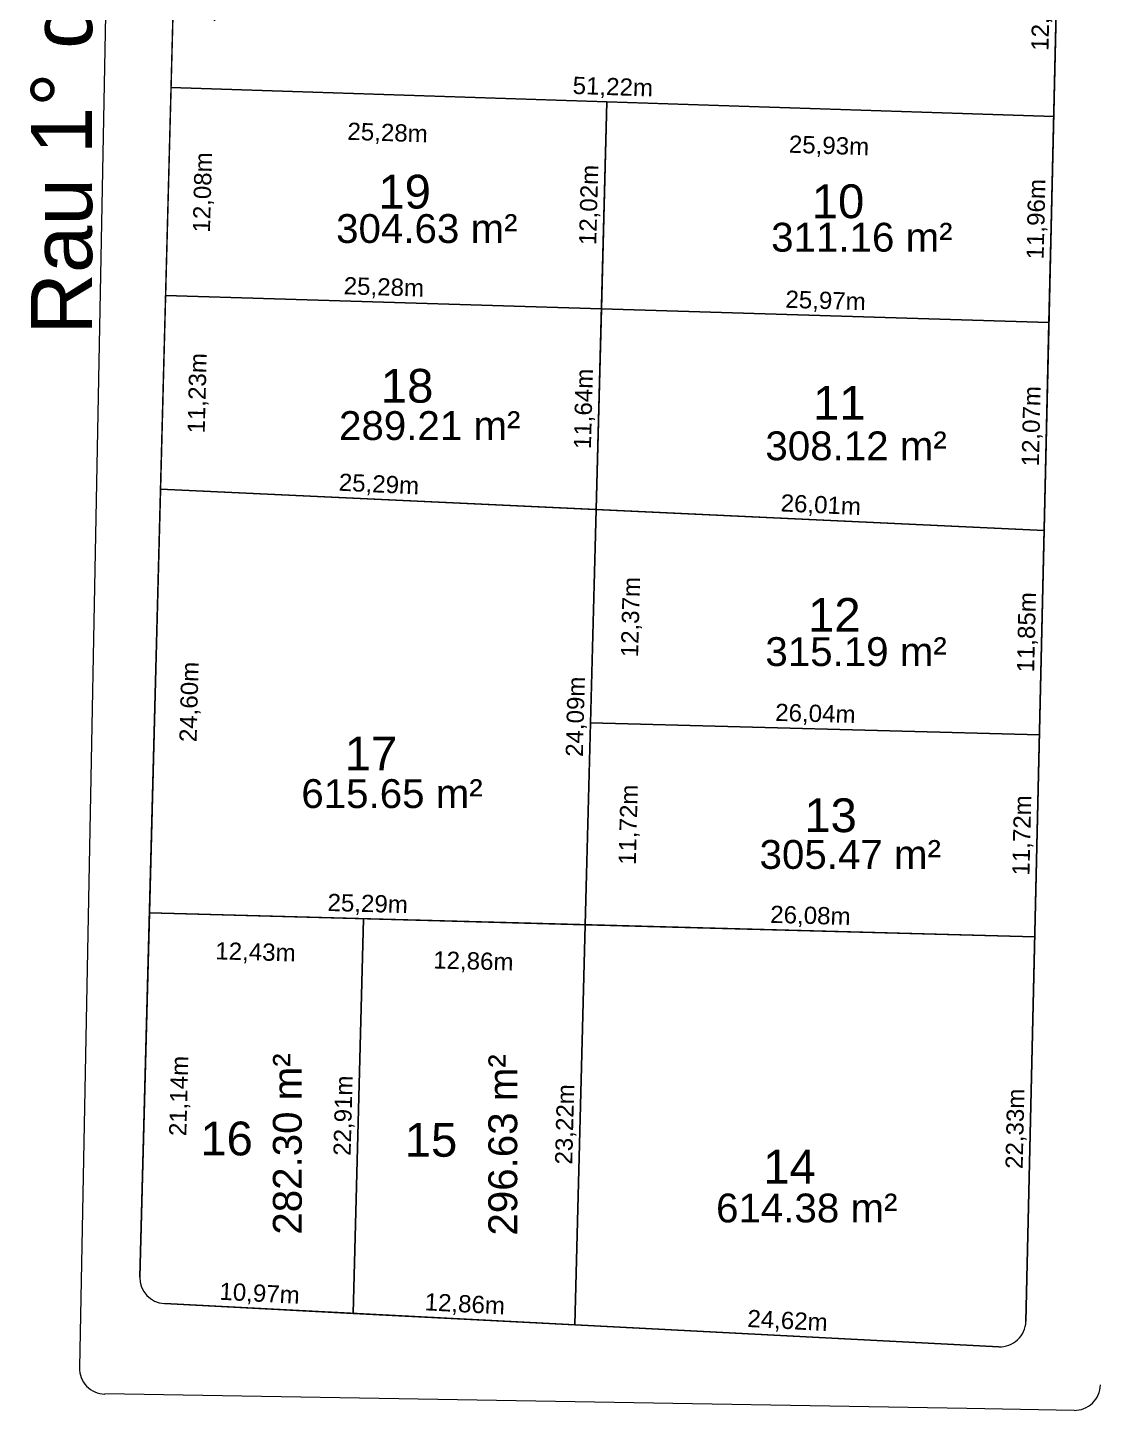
# Model space of a CAD drawing. Header units: metres. Extents: x 3808 to 8215, y 2374 to 6187.
# Drawn here: x 4879 to 4941.2, y 4424.3 to 4504.5 of the extents above; entities that cross this region are included whole.
import ezdxf
from ezdxf.enums import TextEntityAlignment as Align

# ---------------------------------------------------------------- set-up
doc = ezdxf.new("R2010")
doc.units = ezdxf.units.M
for name, color, linetype in [('Areas Lotes', 1, 'Continuous'), ('Calçada', 8, 'Continuous'), ('COTAS', 7, 'Continuous'), ('Lote', 7, 'Continuous'), ('Nome das Ruas', 7, 'Continuous'), ('Nº Lote', 7, 'Continuous'), ('quadras', 7, 'Continuous')]:
    doc.layers.add(name, color=color, linetype=linetype)
doc.styles.add('Arial', font='arial.ttf')
doc.dimstyles.new('Copy(2) of ISO-25', dxfattribs={"dimtxt": 1, "dimasz": 2.5, "dimexe": 1.25, "dimexo": 0.625, "dimgap": 0.2, "dimtad": 1, "dimtoh": 1, "dimlfac": 1, "dimzin": 1, "dimtxsty": 'Arial', "dimblk": 'NONE', "dimcen": 0, "dimse1": 1, "dimse2": 1, "dimsd1": 1, "dimsd2": 1, "dimclrt": 256, "dimaunit": 1, "dimadec": 3, "dimazin": 0, "dimtfac": 1, "dimtmove": 0, "dimatfit": 3, "dimldrblk": 'NONE', "dimfxl": 1, "dimtolj": 1, "dimtzin": 0, "dimarcsym": 0})

# ---------------------------------------------------------------- blocks, each defined once
blk = doc.blocks.new('*D7172')
at = {"layer": 'Defpoints', "color": 0, "linetype": 'Continuous', "transparency": 16777216}
for p in [(4887.586, 4513.362), (4887.264, 4501.067), (4890.133, 4500.991)]:
    blk.add_point(p, dxfattribs=at)
at = {"layer": 'COTAS', "linetype": 'Continuous', "lineweight": 5, "transparency": 16777216, "insert": (4889.493, 4507.16), "char_height": 1, "attachment_point": 5, "rotation": 88.50143, "style": 'Arial'}
blk.add_mtext('\\A1;12,30m', dxfattribs=at)
blk = doc.blocks.new('_None')
blk = doc.blocks.new('*D7173')
at = {"layer": 'Defpoints', "color": 0, "linetype": 'Continuous', "transparency": 16777216}
for p in [(4887.264, 4501.067), (4886.948, 4488.994), (4889.817, 4488.919)]:
    blk.add_point(p, dxfattribs=at)
at = {"layer": 'COTAS', "linetype": 'Continuous', "lineweight": 5, "transparency": 16777216, "insert": (4889.175, 4494.976), "char_height": 1, "attachment_point": 5, "rotation": 88.50143, "style": 'Arial'}
blk.add_mtext('\\A1;12,08m', dxfattribs=at)
blk = doc.blocks.new('*D7174')
at = {"layer": 'Defpoints', "color": 0, "linetype": 'Continuous', "transparency": 16777216}
for p in [(4886.948, 4488.994), (4886.654, 4477.766), (4889.524, 4477.691)]:
    blk.add_point(p, dxfattribs=at)
at = {"layer": 'COTAS', "linetype": 'Continuous', "lineweight": 5, "transparency": 16777216, "insert": (4888.87, 4483.326), "char_height": 1, "attachment_point": 5, "rotation": 88.50143, "style": 'Arial'}
blk.add_mtext('\\A1;11,23m', dxfattribs=at)
blk = doc.blocks.new('*D7175')
at = {"layer": 'Defpoints', "color": 0, "linetype": 'Continuous', "transparency": 16777216}
for p in [(4886.654, 4477.766), (4886.011, 4453.174), (4888.88, 4453.099)]:
    blk.add_point(p, dxfattribs=at)
at = {"layer": 'COTAS', "linetype": 'Continuous', "lineweight": 5, "transparency": 16777216, "insert": (4888.401, 4465.416), "char_height": 1, "attachment_point": 5, "rotation": 88.50143, "style": 'Arial'}
blk.add_mtext('\\A1;24,60m', dxfattribs=at)
blk = doc.blocks.new('*D7176')
at = {"layer": 'Defpoints', "color": 0, "linetype": 'Continuous', "transparency": 16777216}
for p in [(4886.011, 4453.174), (4885.458, 4432.044), (4888.327, 4431.969)]:
    blk.add_point(p, dxfattribs=at)
at = {"layer": 'COTAS', "linetype": 'Continuous', "lineweight": 5, "transparency": 16777216, "insert": (4887.803, 4442.555), "char_height": 1, "attachment_point": 5, "rotation": 88.50143, "style": 'Arial'}
blk.add_mtext('\\A1;21,14m', dxfattribs=at)
blk = doc.blocks.new('*D7177')
at = {"layer": 'Defpoints', "color": 0, "linetype": 'Continuous', "transparency": 16777216}
for p in [(4898.433, 4452.84), (4898.433, 4452.84), (4897.835, 4429.942)]:
    blk.add_point(p, dxfattribs=at)
at = {"layer": 'COTAS', "linetype": 'Continuous', "lineweight": 5, "transparency": 16777216, "insert": (4897.333, 4441.412), "char_height": 1, "attachment_point": 5, "rotation": 88.50542, "style": 'Arial'}
blk.add_mtext('\\A1;22,91m', dxfattribs=at)
blk = doc.blocks.new('*D7178')
at = {"layer": 'Defpoints', "color": 0, "linetype": 'Continuous', "transparency": 16777216}
for p in [(4911.289, 4452.495), (4911.289, 4452.495), (4910.683, 4429.279)]:
    blk.add_point(p, dxfattribs=at)
at = {"layer": 'COTAS', "linetype": 'Continuous', "lineweight": 5, "transparency": 16777216, "insert": (4910.185, 4440.908), "char_height": 1, "attachment_point": 5, "rotation": 88.50542, "style": 'Arial'}
blk.add_mtext('\\A1;23,22m', dxfattribs=at)
blk = doc.blocks.new('*D7179')
at = {"layer": 'Defpoints', "color": 0, "linetype": 'Continuous', "transparency": 16777216}
for p in [(4910.683, 4429.279), (4935.266, 4428.01), (4935.266, 4428.01)]:
    blk.add_point(p, dxfattribs=at)
at = {"layer": 'COTAS', "linetype": 'Continuous', "lineweight": 5, "transparency": 16777216, "insert": (4923.016, 4429.444), "char_height": 1, "attachment_point": 5, "rotation": 357.04586, "style": 'Arial'}
blk.add_mtext('\\A1;24,62m', dxfattribs=at)
blk = doc.blocks.new('*D7180')
at = {"layer": 'Defpoints', "color": 0, "linetype": 'Continuous', "transparency": 16777216}
for p in [(4897.835, 4429.942), (4910.683, 4429.279), (4910.683, 4429.279)]:
    blk.add_point(p, dxfattribs=at)
at = {"layer": 'COTAS', "linetype": 'Continuous', "lineweight": 5, "transparency": 16777216, "insert": (4904.301, 4430.41), "char_height": 1, "attachment_point": 5, "rotation": 357.04586, "style": 'Arial'}
blk.add_mtext('\\A1;12,86m', dxfattribs=at)
blk = doc.blocks.new('*D7181')
at = {"layer": 'Defpoints', "color": 0, "linetype": 'Continuous', "transparency": 16777216}
for p in [(4886.88, 4430.507), (4886.88, 4430.507), (4897.835, 4429.942)]:
    blk.add_point(p, dxfattribs=at)
at = {"layer": 'COTAS', "linetype": 'Continuous', "lineweight": 5, "transparency": 16777216, "insert": (4892.399, 4431.024), "char_height": 1, "attachment_point": 5, "rotation": 357.04586, "style": 'Arial'}
blk.add_mtext('\\A1;10,97m', dxfattribs=at)
blk = doc.blocks.new('*D7182')
at = {"layer": 'Defpoints', "color": 0, "linetype": 'Continuous', "transparency": 16777216}
for p in [(4911.289, 4452.495), (4911.289, 4452.495), (4937.358, 4451.795)]:
    blk.add_point(p, dxfattribs=at)
at = {"layer": 'COTAS', "linetype": 'Continuous', "lineweight": 5, "transparency": 16777216, "insert": (4924.345, 4452.945), "char_height": 1, "attachment_point": 5, "rotation": 358.46139, "style": 'Arial'}
blk.add_mtext('\\A1;26,08m', dxfattribs=at)
blk = doc.blocks.new('*D7183')
at = {"layer": 'Defpoints', "color": 0, "linetype": 'Continuous', "transparency": 16777216}
for p in [(4911.595, 4464.212), (4911.595, 4464.212), (4937.628, 4463.513)]:
    blk.add_point(p, dxfattribs=at)
at = {"layer": 'COTAS', "linetype": 'Continuous', "lineweight": 5, "transparency": 16777216, "insert": (4924.633, 4464.664), "char_height": 1, "attachment_point": 5, "rotation": 358.46139, "style": 'Arial'}
blk.add_mtext('\\A1;26,04m', dxfattribs=at)
blk = doc.blocks.new('*D7184')
at = {"layer": 'Defpoints', "color": 0, "linetype": 'Continuous', "transparency": 16777216}
for p in [(4911.917, 4476.58), (4937.901, 4475.361), (4937.901, 4475.361)]:
    blk.add_point(p, dxfattribs=at)
at = {"layer": 'COTAS', "linetype": 'Continuous', "lineweight": 5, "transparency": 16777216, "insert": (4924.947, 4476.771), "char_height": 1, "attachment_point": 5, "rotation": 357.31315, "style": 'Arial'}
blk.add_mtext('\\A1;26,01m', dxfattribs=at)
blk = doc.blocks.new('*D7185')
at = {"layer": 'Defpoints', "color": 0, "linetype": 'Continuous', "transparency": 16777216}
for p in [(4886.011, 4453.174), (4886.011, 4453.174), (4911.289, 4452.495)]:
    blk.add_point(p, dxfattribs=at)
at = {"layer": 'COTAS', "linetype": 'Continuous', "lineweight": 5, "transparency": 16777216, "insert": (4898.671, 4453.635), "char_height": 1, "attachment_point": 5, "rotation": 358.46139, "style": 'Arial'}
blk.add_mtext('\\A1;25,29m', dxfattribs=at)
blk = doc.blocks.new('*D7186')
at = {"layer": 'Defpoints', "color": 0, "linetype": 'Continuous', "transparency": 16777216}
for p in [(4886.654, 4477.766), (4886.654, 4477.766), (4911.917, 4476.58)]:
    blk.add_point(p, dxfattribs=at)
at = {"layer": 'COTAS', "linetype": 'Continuous', "lineweight": 5, "transparency": 16777216, "insert": (4899.323, 4477.973), "char_height": 1, "attachment_point": 5, "rotation": 357.31315, "style": 'Arial'}
blk.add_mtext('\\A1;25,29m', dxfattribs=at)
blk = doc.blocks.new('*D7187')
at = {"layer": 'Defpoints', "color": 0, "linetype": 'Continuous', "transparency": 16777216}
for p in [(4911.917, 4476.58), (4911.289, 4452.495), (4911.289, 4452.495)]:
    blk.add_point(p, dxfattribs=at)
at = {"layer": 'COTAS', "linetype": 'Continuous', "lineweight": 5, "transparency": 16777216, "insert": (4910.803, 4464.559), "char_height": 1, "attachment_point": 5, "rotation": 88.50542, "style": 'Arial'}
blk.add_mtext('\\A1;24,09m', dxfattribs=at)
blk = doc.blocks.new('*D7188')
at = {"layer": 'Defpoints', "color": 0, "linetype": 'Continuous', "transparency": 16777216}
for p in [(4912.221, 4488.221), (4938.179, 4487.426), (4938.179, 4487.426)]:
    blk.add_point(p, dxfattribs=at)
at = {"layer": 'COTAS', "linetype": 'Continuous', "lineweight": 5, "transparency": 16777216, "insert": (4925.225, 4488.624), "char_height": 1, "attachment_point": 5, "rotation": 358.24744, "style": 'Arial'}
blk.add_mtext('\\A1;25,97m', dxfattribs=at)
blk = doc.blocks.new('*D7189')
at = {"layer": 'Defpoints', "color": 0, "linetype": 'Continuous', "transparency": 16777216}
for p in [(4886.948, 4488.994), (4886.948, 4488.994), (4912.221, 4488.221)]:
    blk.add_point(p, dxfattribs=at)
at = {"layer": 'COTAS', "linetype": 'Continuous', "lineweight": 5, "transparency": 16777216, "insert": (4899.609, 4489.408), "char_height": 1, "attachment_point": 5, "rotation": 358.24744, "style": 'Arial'}
blk.add_mtext('\\A1;25,28m', dxfattribs=at)
blk = doc.blocks.new('*D7190')
at = {"layer": 'Defpoints', "color": 0, "linetype": 'Continuous', "transparency": 16777216}
for p in [(4912.535, 4500.236), (4912.535, 4500.236), (4912.221, 4488.221)]:
    blk.add_point(p, dxfattribs=at)
at = {"layer": 'COTAS', "linetype": 'Continuous', "lineweight": 5, "transparency": 16777216, "insert": (4911.577, 4494.249), "char_height": 1, "attachment_point": 5, "rotation": 88.50542, "style": 'Arial'}
blk.add_mtext('\\A1;12,02m', dxfattribs=at)
blk = doc.blocks.new('*D7191')
at = {"layer": 'Defpoints', "color": 0, "linetype": 'Continuous', "transparency": 16777216}
for p in [(4912.221, 4488.221), (4911.917, 4476.58), (4911.917, 4476.58)]:
    blk.add_point(p, dxfattribs=at)
at = {"layer": 'COTAS', "linetype": 'Continuous', "lineweight": 5, "transparency": 16777216, "insert": (4911.269, 4482.421), "char_height": 1, "attachment_point": 5, "rotation": 88.50542, "style": 'Arial'}
blk.add_mtext('\\A1;11,64m', dxfattribs=at)
blk = doc.blocks.new('*D7192')
at = {"layer": 'Defpoints', "color": 0, "linetype": 'Continuous', "transparency": 16777216}
for p in [(4937.358, 4451.795), (4937.358, 4451.795), (4936.843, 4429.474)]:
    blk.add_point(p, dxfattribs=at)
at = {"layer": 'COTAS', "linetype": 'Continuous', "lineweight": 5, "transparency": 16777216, "insert": (4936.299, 4440.653), "char_height": 1, "attachment_point": 5, "rotation": 88.67882, "style": 'Arial'}
blk.add_mtext('\\A1;22,33m', dxfattribs=at)
blk = doc.blocks.new('*D7193')
at = {"layer": 'Defpoints', "color": 0, "linetype": 'Continuous', "transparency": 16777216}
for p in [(4937.628, 4463.513), (4937.628, 4463.513), (4937.358, 4451.795)]:
    blk.add_point(p, dxfattribs=at)
at = {"layer": 'COTAS', "linetype": 'Continuous', "lineweight": 5, "transparency": 16777216, "insert": (4936.692, 4457.672), "char_height": 1, "attachment_point": 5, "rotation": 88.67882, "style": 'Arial'}
blk.add_mtext('\\A1;11,72m', dxfattribs=at)
blk = doc.blocks.new('*D7194')
at = {"layer": 'Defpoints', "color": 0, "linetype": 'Continuous', "transparency": 16777216}
for p in [(4937.901, 4475.361), (4937.901, 4475.361), (4937.628, 4463.513)]:
    blk.add_point(p, dxfattribs=at)
at = {"layer": 'COTAS', "linetype": 'Continuous', "lineweight": 5, "transparency": 16777216, "insert": (4936.964, 4469.456), "char_height": 1, "attachment_point": 5, "rotation": 88.67882, "style": 'Arial'}
blk.add_mtext('\\A1;11,85m', dxfattribs=at)
blk = doc.blocks.new('*D7195')
at = {"layer": 'Defpoints', "color": 0, "linetype": 'Continuous', "transparency": 16777216}
for p in [(4938.179, 4487.426), (4938.179, 4487.426), (4937.901, 4475.361)]:
    blk.add_point(p, dxfattribs=at)
at = {"layer": 'COTAS', "linetype": 'Continuous', "lineweight": 5, "transparency": 16777216, "insert": (4937.239, 4481.412), "char_height": 1, "attachment_point": 5, "rotation": 88.67882, "style": 'Arial'}
blk.add_mtext('\\A1;12,07m', dxfattribs=at)
blk = doc.blocks.new('*D7196')
at = {"layer": 'Defpoints', "color": 0, "linetype": 'Continuous', "transparency": 16777216}
for p in [(4938.455, 4499.384), (4938.455, 4499.384), (4938.179, 4487.426)]:
    blk.add_point(p, dxfattribs=at)
at = {"layer": 'COTAS', "linetype": 'Continuous', "lineweight": 5, "transparency": 16777216, "insert": (4937.516, 4493.423), "char_height": 1, "attachment_point": 5, "rotation": 88.67882, "style": 'Arial'}
blk.add_mtext('\\A1;11,96m', dxfattribs=at)
blk = doc.blocks.new('*D7197')
at = {"layer": 'Defpoints', "color": 0, "linetype": 'Continuous', "transparency": 16777216}
for p in [(4938.737, 4511.619), (4938.737, 4511.619), (4938.455, 4499.384)]:
    blk.add_point(p, dxfattribs=at)
at = {"layer": 'COTAS', "linetype": 'Continuous', "lineweight": 5, "transparency": 16777216, "insert": (4937.795, 4505.52), "char_height": 1, "attachment_point": 5, "rotation": 88.67882, "style": 'Arial'}
blk.add_mtext('\\A1;12,24m', dxfattribs=at)
blk = doc.blocks.new('*D7223')
at = {"layer": 'Defpoints', "color": 0, "linetype": 'Continuous', "transparency": 16777216}
for p in [(4887.264, 4501.067), (4887.264, 4501.067), (4938.455, 4499.384)]:
    blk.add_point(p, dxfattribs=at)
at = {"layer": 'COTAS', "linetype": 'Continuous', "lineweight": 5, "transparency": 16777216, "insert": (4912.886, 4501.026), "char_height": 1, "attachment_point": 5, "rotation": 358.11704, "style": 'Arial'}
blk.add_mtext('\\A1;51,22m', dxfattribs=at)
blk = doc.blocks.new('*D7224')
at = {"layer": 'Defpoints', "color": 0, "linetype": 'Continuous', "transparency": 16777216}
for p in [(4912.535, 4500.236), (4938.455, 4499.384), (4938.357, 4496.388)]:
    blk.add_point(p, dxfattribs=at)
at = {"layer": 'COTAS', "linetype": 'Continuous', "lineweight": 5, "transparency": 16777216, "insert": (4925.423, 4497.615), "char_height": 1, "attachment_point": 5, "rotation": 358.11704, "style": 'Arial'}
blk.add_mtext('\\A1;25,93m', dxfattribs=at)
blk = doc.blocks.new('*D7225')
at = {"layer": 'Defpoints', "color": 0, "linetype": 'Continuous', "transparency": 16777216}
for p in [(4887.264, 4501.067), (4912.535, 4500.236), (4887.162, 4497.979)]:
    blk.add_point(p, dxfattribs=at)
at = {"layer": 'COTAS', "linetype": 'Continuous', "lineweight": 5, "transparency": 16777216, "insert": (4899.824, 4498.364), "char_height": 1, "attachment_point": 5, "rotation": 358.11704, "style": 'Arial'}
blk.add_mtext('\\A1;25,28m', dxfattribs=at)
blk = doc.blocks.new('*D7226')
at = {"layer": 'Defpoints', "color": 0, "linetype": 'Continuous', "transparency": 16777216}
for p in [(4911.595, 4464.212), (4914.824, 4464.128), (4911.289, 4452.495)]:
    blk.add_point(p, dxfattribs=at)
at = {"layer": 'COTAS', "linetype": 'Continuous', "lineweight": 5, "transparency": 16777216, "insert": (4913.871, 4458.29), "char_height": 1, "attachment_point": 5, "rotation": 88.50542, "style": 'Arial'}
blk.add_mtext('\\A1;11,72m', dxfattribs=at)
blk = doc.blocks.new('*D7227')
at = {"layer": 'Defpoints', "color": 0, "linetype": 'Continuous', "transparency": 16777216}
for p in [(4911.917, 4476.58), (4914.964, 4476.501), (4911.595, 4464.212)]:
    blk.add_point(p, dxfattribs=at)
at = {"layer": 'COTAS', "linetype": 'Continuous', "lineweight": 5, "transparency": 16777216, "insert": (4914.002, 4470.338), "char_height": 1, "attachment_point": 5, "rotation": 88.50542, "style": 'Arial'}
blk.add_mtext('\\A1;12,37m', dxfattribs=at)
blk = doc.blocks.new('*D7235')
at = {"layer": 'Defpoints', "color": 0, "linetype": 'Continuous', "transparency": 16777216}
for p in [(4886.011, 4453.174), (4898.433, 4452.84), (4898.353, 4449.862)]:
    blk.add_point(p, dxfattribs=at)
at = {"layer": 'COTAS', "linetype": 'Continuous', "lineweight": 5, "transparency": 16777216, "insert": (4892.163, 4450.83), "char_height": 1, "attachment_point": 5, "rotation": 358.46139, "style": 'Arial'}
blk.add_mtext('\\A1;12,43m', dxfattribs=at)
blk = doc.blocks.new('*D7236')
at = {"layer": 'Defpoints', "color": 0, "linetype": 'Continuous', "transparency": 16777216}
for p in [(4898.433, 4452.84), (4911.289, 4452.495), (4911.204, 4449.329)]:
    blk.add_point(p, dxfattribs=at)
at = {"layer": 'COTAS', "linetype": 'Continuous', "lineweight": 5, "transparency": 16777216, "insert": (4904.797, 4450.302), "char_height": 1, "attachment_point": 5, "rotation": 358.46139, "style": 'Arial'}
blk.add_mtext('\\A1;12,86m', dxfattribs=at)

msp = doc.modelspace()

# ---------------------------------------------------------------- linework, layer by layer
at = {"layer": 'Calçada', "linetype": 'Continuous', "lineweight": 5}
for p, q in [((4885.263, 4597.715), (4881.953, 4426.795)), ((4933.415, 4424.427), (4883.428, 4425.266)), ((4939.632, 4424.318), (4933.42, 4424.427))]:
    msp.add_line(p, q, dxfattribs=at)
for centre, start, end in [((4883.453, 4426.765), 178.89078, 269.03835), ((4939.659, 4425.818), 268.99762, 359.11463)]:
    msp.add_arc(centre, 1.5, start, end, dxfattribs=at)
at = {"layer": 'Lote', "lineweight": 5}
for p, q in [((4887.264, 4501.067), (4938.455, 4499.384)), ((4910.683, 4429.279), (4912.535, 4500.236)), ((4886.948, 4488.994), (4938.179, 4487.426)), ((4886.654, 4477.766), (4937.901, 4475.361)), ((4937.628, 4463.513), (4911.595, 4464.212)), ((4937.358, 4451.795), (4886.011, 4453.174)), ((4897.835, 4429.942), (4898.433, 4452.84))]:
    msp.add_line(p, q, dxfattribs=at)
at = {"layer": 'Lote', "linetype": 'Continuous', "lineweight": 5, "flags": 128}
for points in [[(4887.586, 4513.362), (4887.264, 4501.067), (4938.455, 4499.384), (4938.737, 4511.619), (4912.855, 4512.501)], [(4887.264, 4501.067), (4886.948, 4488.994), (4912.221, 4488.221), (4912.535, 4500.236)], [(4938.179, 4487.426), (4938.455, 4499.384), (4912.535, 4500.236), (4912.221, 4488.221)], [(4911.917, 4476.58), (4912.221, 4488.221), (4886.948, 4488.994), (4886.654, 4477.766)], [(4937.901, 4475.361), (4938.179, 4487.426), (4912.221, 4488.221), (4911.917, 4476.58)], [(4886.654, 4477.766), (4886.011, 4453.174), (4911.289, 4452.495), (4911.917, 4476.58)], [(4911.917, 4476.58), (4911.595, 4464.212), (4937.628, 4463.513), (4937.901, 4475.361)], [(4911.595, 4464.212), (4911.289, 4452.495), (4937.358, 4451.795), (4937.628, 4463.513)], [(4897.835, 4429.942), (4910.683, 4429.279), (4911.289, 4452.495), (4898.433, 4452.84)]]:
    msp.add_lwpolyline(points, close=True, dxfattribs=at)
for points in [[(4898.433, 4452.84), (4886.011, 4453.174), (4885.458, 4432.044, 0.406792), (4886.88, 4430.507), (4897.835, 4429.942)], [(4911.289, 4452.495), (4910.683, 4429.279), (4935.266, 4428.01, 0.422586), (4936.843, 4429.474), (4937.358, 4451.795)]]:
    msp.add_lwpolyline(points, format="xyb", close=True, dxfattribs=at)
at = {"layer": 'quadras', "lineweight": 5}
for p, q in [((4885.458, 4432.044), (4889.711, 4594.604)), ((4940.603, 4592.51), (4936.843, 4429.474)), ((4935.266, 4428.01), (4886.88, 4430.507))]:
    msp.add_line(p, q, dxfattribs=at)
at = {"layer": 'quadras', "linetype": 'Continuous', "lineweight": 5, "flags": 128}
msp.add_lwpolyline([(4940.603, 4592.51, 0.408633), (4939.166, 4594.044), (4891.274, 4596.064, 0.418906), (4889.711, 4594.604), (4885.458, 4432.044, 0.406792), (4886.88, 4430.507), (4935.266, 4428.01, 0.422586), (4936.843, 4429.474)], format="xyb", close=True, dxfattribs=at)
at = {"layer": 'quadras', "lineweight": 5}
for centre, start, end in [((4886.958, 4432.005), 178.50143, 267.04586), ((4935.343, 4429.508), 267.04586, 358.67882)]:
    msp.add_arc(centre, 1.5, start, end, dxfattribs=at)

# ---------------------------------------------------------------- texts
at = {"layer": 'Areas Lotes', "linetype": 'Continuous', "lineweight": 5, "style": 'Arial'}
for s, p in [('304.63 m²', (4896.84, 4492.047)), ('311.16 m²', (4922.069, 4491.543)), ('289.21 m²', (4897.008, 4480.615)), ('308.12 m²', (4921.733, 4479.438)), ('315.19 m²', (4921.733, 4467.501)), ('615.65 m²', (4894.822, 4459.264)), ('305.47 m²', (4921.396, 4455.733)), ('614.38 m²', (4918.873, 4435.222))]:
    msp.add_text(s, height=1.6726, dxfattribs=at).set_placement(p)
for s, p in [('282.30 m²', (4894.847, 4434.509)), ('296.63 m²', (4907.341, 4434.458))]:
    msp.add_text(s, height=1.6726, rotation=90, dxfattribs=at).set_placement(p)
at = {"layer": 'Nome das Ruas', "lineweight": 5, "style": 'Arial'}
msp.add_text('Rau 1° de Outubro', height=3.55, rotation=90, dxfattribs=at).set_placement((4882.691, 4486.717, 165.916))
at = {"layer": 'Nº Lote', "linetype": 'Continuous', "lineweight": 5, "style": 'Arial'}
for s, p in [('19', (4900.813, 4494.042)), ('10', (4925.947, 4493.484)), ('18', (4900.957, 4482.779)), ('11', (4926.019, 4481.789)), ('12', (4925.731, 4469.486)), ('17', (4898.864, 4461.446)), ('13', (4925.514, 4457.863)), ('16', (4890.489, 4439.109)), ('15', (4902.344, 4439.032)), ('14', (4923.133, 4437.477))]:
    msp.add_text(s, height=1.96, dxfattribs=at).set_placement(p, align=Align.CENTER)

# ---------------------------------------------------------------- dimensions: what is measured, and where the dimension line sits
at = {"layer": 'COTAS', "linetype": 'Continuous', "lineweight": 5}
for base, p1, p2, angle, picture, middle in [((4890.133, 4500.991), (4887.586, 4513.362), (4887.264, 4501.067), 88.50143, '*D7172', (4889.493, 4507.16)), ((4938.737, 4511.619), (4938.455, 4499.384), (4938.737, 4511.619), 268.67882, '*D7197', (4937.795, 4505.52)), ((4889.817, 4488.919), (4887.264, 4501.067), (4886.948, 4488.994), 88.50143, '*D7173', (4889.175, 4494.976)), ((4938.455, 4499.384), (4938.179, 4487.426), (4938.455, 4499.384), 268.67882, '*D7196', (4937.516, 4493.423)), ((4889.524, 4477.691), (4886.948, 4488.994), (4886.654, 4477.766), 88.50143, '*D7174', (4888.87, 4483.326)), ((4938.179, 4487.426), (4937.901, 4475.361), (4938.179, 4487.426), 268.67882, '*D7195', (4937.239, 4481.412)), ((4888.88, 4453.099), (4886.654, 4477.766), (4886.011, 4453.174), 88.50143, '*D7175', (4888.401, 4465.416)), ((4937.901, 4475.361), (4937.628, 4463.513), (4937.901, 4475.361), 268.67882, '*D7194', (4936.964, 4469.456)), ((4937.628, 4463.513), (4937.358, 4451.795), (4937.628, 4463.513), 268.67882, '*D7193', (4936.692, 4457.672)), ((4888.327, 4431.969), (4886.011, 4453.174), (4885.458, 4432.044), 88.50143, '*D7176', (4887.803, 4442.555))]:
    dim = msp.add_linear_dim(base=base, p1=p1, p2=p2, angle=angle, dimstyle='Copy(2) of ISO-25', override={"dimpost": 'm', "dimtmove": 1}, dxfattribs=at)
    dim.commit()
    dim.dimension.update_dxf_attribs({"geometry": picture, "text_midpoint": middle})
for p1, p2, distance, picture, middle in [((4938.455, 4499.384), (4887.264, 4501.067), 0, '*D7223', (4912.886, 4501.026)), ((4912.535, 4500.236), (4887.264, 4501.067), 3.089, '*D7225', (4899.824, 4498.364)), ((4912.221, 4488.221), (4912.535, 4500.236), 0, '*D7190', (4911.577, 4494.249)), ((4912.535, 4500.236), (4938.455, 4499.384), -2.997, '*D7224', (4925.423, 4497.615)), ((4912.221, 4488.221), (4886.948, 4488.994), 0, '*D7189', (4899.609, 4489.408)), ((4912.221, 4488.221), (4938.179, 4487.426), 0, '*D7188', (4925.225, 4488.624)), ((4912.221, 4488.221), (4911.917, 4476.58), 0, '*D7191', (4911.269, 4482.421)), ((4911.917, 4476.58), (4886.654, 4477.766), 0, '*D7186', (4899.323, 4477.973)), ((4911.917, 4476.58), (4937.901, 4475.361), 0, '*D7184', (4924.947, 4476.771)), ((4911.917, 4476.58), (4911.289, 4452.495), 0, '*D7187', (4910.803, 4464.559)), ((4911.595, 4464.212), (4911.917, 4476.58), -3.048, '*D7227', (4914.002, 4470.338)), ((4937.628, 4463.513), (4911.595, 4464.212), 0, '*D7183', (4924.633, 4464.664)), ((4911.289, 4452.495), (4911.595, 4464.212), -3.23, '*D7226', (4913.871, 4458.29)), ((4911.289, 4452.495), (4886.011, 4453.174), 0, '*D7185', (4898.671, 4453.635)), ((4886.011, 4453.174), (4898.433, 4452.84), -2.979, '*D7235', (4892.163, 4450.83)), ((4937.358, 4451.795), (4911.289, 4452.495), 0, '*D7182', (4924.345, 4452.945)), ((4897.835, 4429.942), (4898.433, 4452.84), 0, '*D7177', (4897.333, 4441.412)), ((4898.433, 4452.84), (4911.289, 4452.495), -3.167, '*D7236', (4904.797, 4450.302)), ((4910.683, 4429.279), (4911.289, 4452.495), 0, '*D7178', (4910.185, 4440.908)), ((4936.843, 4429.474), (4937.358, 4451.795), 0, '*D7192', (4936.299, 4440.653)), ((4897.835, 4429.942), (4886.88, 4430.507), 0, '*D7181', (4892.399, 4431.024)), ((4897.8354, 4429.9418), (4910.6833, 4429.2788), 0, '*D7180', (4904.3006, 4430.4102)), ((4910.683, 4429.279), (4935.266, 4428.01), 0, '*D7179', (4923.016, 4429.444))]:
    dim = msp.add_aligned_dim(p1=p1, p2=p2, distance=distance, dimstyle='Copy(2) of ISO-25', override={"dimpost": 'm'}, dxfattribs=at)
    dim.commit()
    dim.dimension.update_dxf_attribs({"geometry": picture, "text_midpoint": middle})

doc.saveas('drawing.dxf')
